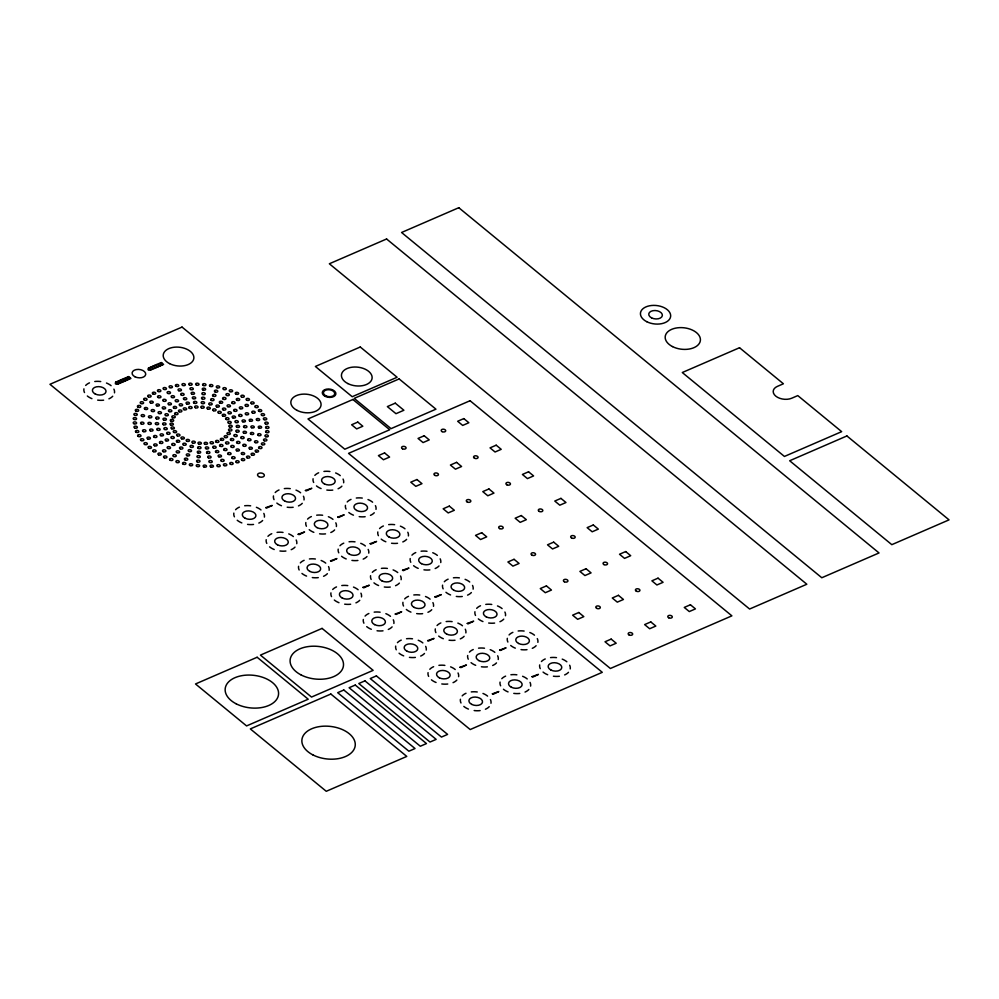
<?xml version="1.0" encoding="UTF-8"?>
<svg xmlns="http://www.w3.org/2000/svg" width="999" height="999" viewBox="0 0 999 999"><rect width="100%" height="100%" fill="white"/><g stroke="black" fill="none" stroke-linecap="round" stroke-linejoin="round"><path stroke-width="1.5" d="M116.234 383.878L116.583 381.793M117.969 384.078L118.481 380.969M119.868 383.254L120.38 380.157M121.766 382.43L122.278 379.333M123.664 381.606L124.176 378.509M125.549 380.781L126.074 377.684M127.447 379.97L127.972 376.86M129.346 379.145L129.645 377.397M148.901 369.842L149.251 367.757M150.574 370.067L163.599 364.423L161.314 362.537L148.277 368.181L148.027 369.73L150.574 370.067L151.149 366.933M152.535 369.218L153.047 366.121M154.433 368.394L154.945 365.297M156.319 367.57L156.843 364.473M158.217 366.745L158.741 363.648M160.115 365.934L160.639 362.824M162.013 365.11L162.313 363.361M112.725 396.241A15.41 9.403 6.3 0 1 108.916 398.826M103.621 400.187A15.41 9.403 6.3 0 1 97.665 400.124M91.933 398.651A15.41 9.403 6.3 0 1 87.313 395.991M84.503 392.545A15.41 9.403 6.3 0 1 83.928 388.848M85.677 385.439A15.41 9.403 6.3 0 1 89.485 382.867M94.78 381.506A15.41 9.403 6.3 0 1 100.737 381.556M106.468 383.029A15.41 9.403 6.3 0 1 111.089 385.689M113.898 389.135A15.41 9.403 6.3 0 1 114.473 392.844M341.883 486.163A15.41 9.403 6.3 0 1 338.074 488.748M332.779 490.109A15.41 9.403 6.3 0 1 326.823 490.047M321.091 488.573A15.41 9.403 6.3 0 1 316.471 485.914M313.661 482.467A15.41 9.403 6.3 0 1 313.087 478.771M314.835 475.374A15.41 9.403 6.3 0 1 318.644 472.789M323.938 471.428A15.41 9.403 6.3 0 1 329.895 471.491M335.627 472.952A15.41 9.403 6.3 0 1 340.247 475.624M343.057 479.058A15.41 9.403 6.3 0 1 343.631 482.767M374.25 512.762A15.41 9.403 6.3 0 1 370.442 515.347M365.147 516.708A15.41 9.403 6.3 0 1 359.19 516.645M353.459 515.172A15.41 9.403 6.3 0 1 348.838 512.512M346.029 509.065A15.41 9.403 6.3 0 1 345.454 505.357M347.202 501.96A15.41 9.403 6.3 0 1 351.024 499.388M356.306 498.026A15.41 9.403 6.3 0 1 362.275 498.076M367.994 499.55A15.41 9.403 6.3 0 1 372.615 502.21M375.424 505.656A15.41 9.403 6.3 0 1 375.999 509.365M406.618 539.36A15.41 9.403 6.3 0 1 402.809 541.933M397.527 543.294A15.41 9.403 6.3 0 1 391.558 543.244M385.839 541.77A15.41 9.403 6.3 0 1 381.218 539.11M378.396 535.664A15.41 9.403 6.3 0 1 377.822 531.955M379.583 528.558A15.41 9.403 6.3 0 1 383.391 525.973M388.673 524.612A15.41 9.403 6.3 0 1 394.642 524.675M400.362 526.148A15.41 9.403 6.3 0 1 404.982 528.808M407.804 532.255A15.41 9.403 6.3 0 1 408.379 535.951M438.998 565.946A15.41 9.403 6.3 0 1 435.177 568.531M429.895 569.892A15.41 9.403 6.3 0 1 423.938 569.83M418.206 568.369A15.41 9.403 6.3 0 1 413.586 565.696M410.776 562.262A15.41 9.403 6.3 0 1 410.202 558.553M411.95 555.157A15.41 9.403 6.3 0 1 415.759 552.572M421.054 551.211A15.41 9.403 6.3 0 1 427.01 551.273M432.742 552.734A15.41 9.403 6.3 0 1 437.362 555.407M440.172 558.841A15.41 9.403 6.3 0 1 440.746 562.549M471.366 592.544A15.41 9.403 6.3 0 1 467.557 595.129M462.262 596.49A15.41 9.403 6.3 0 1 456.306 596.428M450.574 594.954A15.41 9.403 6.3 0 1 445.954 592.295M443.144 588.848A15.41 9.403 6.3 0 1 442.569 585.152M444.318 581.743A15.41 9.403 6.3 0 1 448.126 579.17M453.421 577.809A15.41 9.403 6.3 0 1 459.378 577.859M465.109 579.333A15.41 9.403 6.3 0 1 469.73 581.992M472.539 585.439A15.41 9.403 6.3 0 1 473.114 589.148M503.733 619.143A15.41 9.403 6.3 0 1 499.925 621.715M494.63 623.076A15.41 9.403 6.3 0 1 488.673 623.026M482.942 621.553A15.41 9.403 6.3 0 1 478.321 618.893M475.512 615.446A15.41 9.403 6.3 0 1 474.937 611.738M476.698 608.341A15.41 9.403 6.3 0 1 480.507 605.756M485.789 604.395A15.41 9.403 6.3 0 1 491.758 604.457M497.477 605.931A15.41 9.403 6.3 0 1 502.097 608.591M504.907 612.037A15.41 9.403 6.3 0 1 505.482 615.734M536.101 645.729A15.41 9.403 6.3 0 1 532.292 648.314M527.01 649.675A15.41 9.403 6.3 0 1 521.041 649.612M515.322 648.151A15.41 9.403 6.3 0 1 510.701 645.479M507.879 642.045A15.41 9.403 6.3 0 1 507.317 638.336M509.065 634.939A15.41 9.403 6.3 0 1 512.874 632.355M518.156 630.993A15.41 9.403 6.3 0 1 524.125 631.056M529.845 632.517A15.41 9.403 6.3 0 1 534.477 635.189M537.287 638.623A15.41 9.403 6.3 0 1 537.862 642.332M568.481 672.327A15.41 9.403 6.3 0 1 564.66 674.912M559.378 676.273A15.41 9.403 6.3 0 1 553.421 676.211M547.689 674.737A15.41 9.403 6.3 0 1 543.069 672.077M540.259 668.631A15.41 9.403 6.3 0 1 539.685 664.934M541.433 661.525A15.41 9.403 6.3 0 1 545.242 658.953M550.536 657.592A15.41 9.403 6.3 0 1 556.493 657.642M562.225 659.115A15.41 9.403 6.3 0 1 566.845 661.775M569.655 665.222A15.41 9.403 6.3 0 1 570.229 668.93M528.846 689.497A15.41 9.403 6.3 0 1 525.037 692.07M519.755 693.443A15.41 9.403 6.3 0 1 513.786 693.381M508.066 691.907A15.41 9.403 6.3 0 1 503.446 689.248M500.636 685.801A15.41 9.403 6.3 0 1 500.062 682.092M501.81 678.696A15.41 9.403 6.3 0 1 505.619 676.123M510.901 674.75A15.41 9.403 6.3 0 1 516.87 674.812M522.602 676.286A15.41 9.403 6.3 0 1 527.222 678.945M530.032 682.392A15.41 9.403 6.3 0 1 530.606 686.101M496.478 662.899A15.41 9.403 6.3 0 1 492.669 665.484M487.387 666.845A15.41 9.403 6.3 0 1 481.418 666.783M475.686 665.309A15.41 9.403 6.3 0 1 471.066 662.649M468.256 659.203A15.41 9.403 6.3 0 1 467.682 655.506M469.443 652.097A15.41 9.403 6.3 0 1 473.251 649.525M478.533 648.164A15.41 9.403 6.3 0 1 484.503 648.214M490.222 649.687A15.41 9.403 6.3 0 1 494.842 652.347M497.652 655.794A15.41 9.403 6.3 0 1 498.226 659.502M464.11 636.313A15.41 9.403 6.3 0 1 460.302 638.885M455.007 640.247A15.41 9.403 6.3 0 1 449.051 640.197M443.319 638.723A15.41 9.403 6.3 0 1 438.698 636.063M435.889 632.617A15.41 9.403 6.3 0 1 435.314 628.908M437.062 625.511A15.41 9.403 6.3 0 1 440.871 622.926M446.166 621.565A15.41 9.403 6.3 0 1 452.122 621.628M457.854 623.101A15.41 9.403 6.3 0 1 462.475 625.761M465.284 629.208A15.41 9.403 6.3 0 1 465.859 632.904M431.743 609.715A15.41 9.403 6.3 0 1 427.934 612.287M422.639 613.661A15.41 9.403 6.3 0 1 416.683 613.598M410.951 612.125A15.41 9.403 6.3 0 1 406.331 609.465M403.521 606.018A15.41 9.403 6.3 0 1 402.947 602.31M404.695 598.913A15.41 9.403 6.3 0 1 408.504 596.341M413.798 594.967A15.41 9.403 6.3 0 1 419.755 595.029M425.487 596.503A15.41 9.403 6.3 0 1 430.107 599.163M432.917 602.609A15.41 9.403 6.3 0 1 433.491 606.318M399.363 583.116A15.41 9.403 6.3 0 1 395.554 585.701M390.272 587.062A15.41 9.403 6.3 0 1 384.303 587M378.584 585.526A15.41 9.403 6.3 0 1 373.963 582.867M371.153 579.42A15.41 9.403 6.3 0 1 370.579 575.724M372.327 572.315A15.41 9.403 6.3 0 1 376.136 569.742M381.418 568.381A15.41 9.403 6.3 0 1 387.387 568.431M393.107 569.905A15.41 9.403 6.3 0 1 397.739 572.564M400.549 576.011A15.41 9.403 6.3 0 1 401.123 579.72M366.995 556.53A15.41 9.403 6.3 0 1 363.186 559.103M357.904 560.464A15.41 9.403 6.3 0 1 351.935 560.414M346.203 558.941A15.41 9.403 6.3 0 1 341.583 556.281M338.773 552.834A15.41 9.403 6.3 0 1 338.199 549.125M339.96 545.729A15.41 9.403 6.3 0 1 343.768 543.144M349.051 541.783A15.41 9.403 6.3 0 1 355.02 541.845M360.739 543.319A15.41 9.403 6.3 0 1 365.359 545.978M368.169 549.425A15.41 9.403 6.3 0 1 368.743 553.121M334.628 529.932A15.41 9.403 6.3 0 1 330.819 532.504M325.524 533.878A15.41 9.403 6.3 0 1 319.568 533.816M313.836 532.342A15.41 9.403 6.3 0 1 309.215 529.682M306.406 526.236A15.41 9.403 6.3 0 1 305.831 522.527M307.58 519.13A15.41 9.403 6.3 0 1 311.388 516.558M316.683 515.184A15.41 9.403 6.3 0 1 322.64 515.247M328.371 516.72A15.41 9.403 6.3 0 1 332.992 519.38M335.801 522.827A15.41 9.403 6.3 0 1 336.376 526.535M302.26 503.334A15.41 9.403 6.3 0 1 298.451 505.919M293.157 507.28A15.41 9.403 6.3 0 1 287.2 507.217M281.468 505.744A15.41 9.403 6.3 0 1 276.848 503.084M274.038 499.637A15.41 9.403 6.3 0 1 273.464 495.941M275.212 492.532A15.41 9.403 6.3 0 1 279.021 489.96M284.315 488.598A15.41 9.403 6.3 0 1 290.272 488.648M296.004 490.122A15.41 9.403 6.3 0 1 300.624 492.782M303.434 496.228A15.41 9.403 6.3 0 1 304.008 499.937M262.625 520.504A15.41 9.403 6.3 0 1 258.816 523.076M253.534 524.45A15.41 9.403 6.3 0 1 247.565 524.388M241.845 522.914A15.41 9.403 6.3 0 1 237.225 520.254M234.415 516.808A15.41 9.403 6.3 0 1 233.841 513.099M235.589 509.702A15.41 9.403 6.3 0 1 239.398 507.13M244.68 505.756A15.41 9.403 6.3 0 1 250.649 505.819M256.381 507.292A15.41 9.403 6.3 0 1 261.001 509.952M263.811 513.399A15.41 9.403 6.3 0 1 264.385 517.107M295.005 547.102A15.41 9.403 6.3 0 1 291.196 549.675M285.901 551.036A15.41 9.403 6.3 0 1 279.945 550.986M274.213 549.512A15.41 9.403 6.3 0 1 269.593 546.853M266.783 543.406A15.41 9.403 6.3 0 1 266.209 539.697M267.957 536.301A15.41 9.403 6.3 0 1 271.765 533.716M277.06 532.355A15.41 9.403 6.3 0 1 283.017 532.417M288.748 533.891A15.41 9.403 6.3 0 1 293.369 536.55M296.179 539.997A15.41 9.403 6.3 0 1 296.753 543.693M327.372 573.688A15.41 9.403 6.3 0 1 323.564 576.273M318.269 577.634A15.41 9.403 6.3 0 1 312.312 577.572M306.581 576.098A15.41 9.403 6.3 0 1 301.96 573.438M299.151 569.992A15.41 9.403 6.3 0 1 298.576 566.296M300.324 562.887A15.41 9.403 6.3 0 1 304.133 560.314M309.428 558.953A15.41 9.403 6.3 0 1 315.384 559.003M321.116 560.476A15.41 9.403 6.3 0 1 325.736 563.136M328.546 566.583A15.41 9.403 6.3 0 1 329.121 570.292M359.74 600.287A15.41 9.403 6.3 0 1 355.931 602.859M350.649 604.233A15.41 9.403 6.3 0 1 344.68 604.17M338.961 602.697A15.41 9.403 6.3 0 1 334.328 600.037M331.518 596.59A15.41 9.403 6.3 0 1 330.944 592.882M332.704 589.485A15.41 9.403 6.3 0 1 336.513 586.913M341.795 585.539A15.41 9.403 6.3 0 1 347.764 585.601M353.484 587.075A15.41 9.403 6.3 0 1 358.104 589.735M360.926 593.181A15.41 9.403 6.3 0 1 361.488 596.89M392.108 626.885A15.41 9.403 6.3 0 1 388.299 629.457M383.017 630.819A15.41 9.403 6.3 0 1 377.048 630.769M371.328 629.295A15.41 9.403 6.3 0 1 366.708 626.635M363.898 623.189A15.41 9.403 6.3 0 1 363.324 619.48M365.072 616.083A15.41 9.403 6.3 0 1 368.881 613.498M374.175 612.137A15.41 9.403 6.3 0 1 380.132 612.2M385.864 613.673A15.41 9.403 6.3 0 1 390.484 616.333M393.294 619.78A15.41 9.403 6.3 0 1 393.868 623.476M424.488 653.471A15.41 9.403 6.3 0 1 420.679 656.056M415.384 657.417A15.41 9.403 6.3 0 1 409.428 657.354M403.696 655.881A15.41 9.403 6.3 0 1 399.076 653.221M396.266 649.775A15.41 9.403 6.3 0 1 395.691 646.078M397.44 642.669A15.41 9.403 6.3 0 1 401.248 640.097M406.543 638.736A15.41 9.403 6.3 0 1 412.5 638.798M418.231 640.259A15.41 9.403 6.3 0 1 422.852 642.919M425.661 646.365A15.41 9.403 6.3 0 1 426.236 650.074M456.855 680.069A15.41 9.403 6.3 0 1 453.047 682.654M447.752 684.015A15.41 9.403 6.3 0 1 441.795 683.953M436.063 682.479A15.41 9.403 6.3 0 1 431.443 679.819M428.633 676.373A15.41 9.403 6.3 0 1 428.059 672.664M429.807 669.268A15.41 9.403 6.3 0 1 433.628 666.695M438.911 665.334A15.41 9.403 6.3 0 1 444.867 665.384M450.599 666.857A15.41 9.403 6.3 0 1 455.219 669.517M458.029 672.964A15.41 9.403 6.3 0 1 458.603 676.673M489.223 706.668A15.41 9.403 6.3 0 1 485.414 709.24M480.132 710.601A15.41 9.403 6.3 0 1 474.163 710.551M468.444 709.078A15.41 9.403 6.3 0 1 463.823 706.418M461.001 702.971A15.41 9.403 6.3 0 1 460.427 699.263M462.187 695.866A15.41 9.403 6.3 0 1 465.996 693.281M471.278 691.92A15.41 9.403 6.3 0 1 477.247 691.982M482.967 693.456A15.41 9.403 6.3 0 1 487.587 696.116M490.409 699.562A15.41 9.403 6.3 0 1 490.971 703.259M265.796 507.667L266.683 508.041L272.215 505.457L265.821 507.592M298.164 534.265L299.063 534.64L304.57 531.992L298.177 534.24M305.419 490.509L306.318 490.871L311.838 488.286L305.444 490.434M330.532 560.864L331.431 561.226L336.925 558.566L330.544 560.839M337.787 517.095L338.686 517.47L344.193 514.822L337.799 517.07M362.912 587.449L363.798 587.824L369.33 585.239L362.949 587.35M370.167 543.693L371.054 544.068L376.573 541.446L370.179 543.643M395.279 614.048L396.166 614.422L401.685 611.775L395.292 613.998M402.535 570.292L403.421 570.654L408.953 568.069L402.572 570.192M427.647 640.646L428.546 641.008L434.066 638.423L427.659 640.596M434.902 596.878L435.801 597.252L441.308 594.605L434.915 596.828M460.015 667.232L460.914 667.607L466.433 664.997L460.015 667.232M467.27 623.476L468.169 623.851L473.663 621.178L467.282 623.426M492.395 693.83L493.281 694.205L498.801 691.558L492.395 693.806M499.65 650.074L500.536 650.436L506.056 647.827L499.65 650.074M532.017 676.66L532.904 677.035L538.424 674.387L532.017 676.635M115.609 382.217L115.36 383.766L117.907 384.103L130.931 378.459L128.646 376.573L115.609 382.217M182.03 327.073L49.95 384.29L470.192 729.545L602.285 672.327L182.03 327.073M386.588 238.986L329.345 263.773L749.6 609.028L806.83 584.24L386.588 238.986M458.791 207.705L401.561 232.492L821.802 577.747L879.033 552.947L458.791 207.705M360.277 347.003L315.372 366.458L352.197 396.715L397.103 377.26L360.277 347.003M399.125 378.921L354.208 398.376L391.046 428.633L435.951 409.178L399.125 378.921M352.884 399.488L307.979 418.956L344.805 449.213L389.71 429.757L352.884 399.488M395.267 403.159L387.35 406.593L395.979 413.686L403.896 410.252L395.267 403.159M357.792 422.09L351.623 424.762L356.668 428.896L362.824 426.236L357.792 422.09M470.054 400.724L348.539 453.371L610.377 668.493L731.892 615.846L470.054 400.724M384.578 452.934L378.409 455.606L383.441 459.74L389.61 457.067L384.578 452.934M424.2 435.764L418.032 438.436L423.064 442.569L429.233 439.897L424.2 435.764M463.823 418.593L457.654 421.266L462.687 425.412L468.856 422.739L463.823 418.593M416.945 479.532L410.776 482.192L415.809 486.338L421.978 483.666L416.945 479.532M456.568 462.362L450.399 465.034L455.444 469.168L461.6 466.496L456.568 462.362M496.191 445.192L490.034 447.864L495.067 451.998L501.223 449.325L496.191 445.192M739.522 347.727L682.28 372.527L784.427 456.443L841.67 431.655L797.789 395.604L791.745 398.214A11.414 6.968 6.3 0 1 775.748 396.116A11.414 6.968 6.3 0 1 777.359 386.401L783.403 383.778L739.522 347.727M449.313 506.118L443.144 508.791L448.189 512.924L454.345 510.264L449.313 506.118M488.936 488.961L482.779 491.62L487.812 495.766L493.968 493.094L488.936 488.961M528.558 471.79L522.402 474.463L527.435 478.596L533.603 475.924L528.558 471.79M481.68 532.717L475.524 535.389L480.556 539.522L486.725 536.85L481.68 532.717M521.303 515.546L515.147 518.219L520.179 522.352L526.348 519.68L521.303 515.546M560.938 498.376L554.77 501.048L559.802 505.194L565.971 502.522L560.938 498.376M322.078 628.396L260.439 655.107L311.513 697.065L373.151 670.354L322.078 628.396M257.143 657.255L195.504 683.965L246.578 725.923L308.216 699.213L257.143 657.255M514.06 559.315L507.892 561.987L512.924 566.121L519.093 563.448L514.06 559.315M553.683 542.145L547.514 544.817L552.547 548.951L558.716 546.278L553.683 542.145M593.306 524.975L587.137 527.647L592.182 531.78L598.339 529.108L593.306 524.975M846.902 435.951L789.672 460.751L891.82 544.667L949.05 519.867L846.902 435.951M546.428 585.901L540.259 588.573L545.292 592.707L551.46 590.047L546.428 585.901M586.051 568.743L579.882 571.403L584.927 575.549L591.083 572.877L586.051 568.743M625.674 551.573L619.517 554.245L624.55 558.379L630.706 555.706L625.674 551.573M330.844 694.03L250.324 728.908L326.261 791.295L406.78 756.418L330.844 694.03M343.818 690.022L337.662 692.682L408.866 751.198L415.035 748.526L343.818 690.022M355.269 685.052L349.101 687.724L420.317 746.241L426.486 743.568L355.269 685.052M364.947 680.856L358.791 683.528L430.007 742.032L436.163 739.372L364.947 680.856M376.398 675.898L370.242 678.571L441.458 737.075L447.614 734.402L376.398 675.898M578.796 612.499L572.627 615.172L577.672 619.305L583.828 616.633L578.796 612.499M618.418 595.329L612.262 598.001L617.295 602.135L623.451 599.475L618.418 595.329M658.041 578.159L651.885 580.831L656.917 584.977L663.086 582.305L658.041 578.159M611.163 639.098L605.007 641.77L610.039 645.903L616.208 643.231L611.163 639.098M650.786 621.927L644.63 624.6L649.662 628.733L655.831 626.061L650.786 621.927M690.421 604.757L684.253 607.429L689.285 611.563L695.454 608.891L690.421 604.757M301.186 674.987A26.823 16.371 6.3 0 0 343.381 666.208A26.823 16.371 6.3 0 0 305.819 646.99A26.823 16.371 6.3 0 0 301.186 674.987M236.239 703.845A26.823 16.371 6.3 0 0 278.446 695.067A26.823 16.371 6.3 0 0 240.884 675.848A26.823 16.371 6.3 0 0 236.239 703.845M312.937 754.919A26.823 16.371 6.3 0 0 355.144 746.141A26.823 16.371 6.3 0 0 317.582 726.935A26.823 16.371 6.3 0 0 312.937 754.919M169.568 363.611A15.41 9.403 6.3 0 0 193.806 358.579A15.41 9.403 6.3 0 0 172.228 347.54A15.41 9.403 6.3 0 0 169.568 363.611M134.915 376.748A6.843 4.183 6.3 0 0 145.692 374.513A6.843 4.183 6.3 0 0 136.101 369.605A6.843 4.183 6.3 0 0 134.915 376.748M95.217 393.968A6.843 4.183 6.3 0 0 105.994 391.733A6.843 4.183 6.3 0 0 96.404 386.825A6.843 4.183 6.3 0 0 95.217 393.968M179.133 411.725A1.711 1.036 6.3 0 0 181.868 411.226A1.711 1.036 6.3 0 0 179.545 409.952A1.711 1.036 6.3 0 0 179.133 411.725M175.374 414.46A1.711 1.036 6.3 0 0 178.022 413.848A1.711 1.036 6.3 0 0 175.587 412.662A1.711 1.036 6.3 0 0 175.374 414.46M172.59 417.644A1.711 1.036 6.3 0 0 175.25 417.045A1.711 1.036 6.3 0 0 172.815 415.846A1.711 1.036 6.3 0 0 172.59 417.644M171.016 421.191A1.711 1.036 6.3 0 0 173.676 420.604A1.711 1.036 6.3 0 0 171.254 419.405A1.711 1.036 6.3 0 0 171.016 421.191M170.717 424.95A1.711 1.036 6.3 0 0 173.376 424.363A1.711 1.036 6.3 0 0 170.966 423.164A1.711 1.036 6.3 0 0 170.717 424.95M171.691 428.758A1.711 1.036 6.3 0 0 174.363 428.184A1.711 1.036 6.3 0 0 171.965 426.973A1.711 1.036 6.3 0 0 171.691 428.758M173.926 432.43A1.711 1.036 6.3 0 0 176.598 431.868A1.711 1.036 6.3 0 0 174.201 430.656A1.711 1.036 6.3 0 0 173.926 432.43M177.298 435.826A1.711 1.036 6.3 0 0 179.97 435.277A1.711 1.036 6.3 0 0 177.585 434.053A1.711 1.036 6.3 0 0 177.298 435.826M181.656 438.798A1.711 1.036 6.3 0 0 184.353 438.249A1.711 1.036 6.3 0 0 181.968 437.013A1.711 1.036 6.3 0 0 181.656 438.798M186.838 441.196A1.711 1.036 6.3 0 0 189.523 440.659A1.711 1.036 6.3 0 0 187.15 439.423A1.711 1.036 6.3 0 0 186.838 441.196M192.582 442.932A1.711 1.036 6.3 0 0 195.292 442.395A1.711 1.036 6.3 0 0 192.919 441.158A1.711 1.036 6.3 0 0 192.582 442.932M198.664 443.931A1.711 1.036 6.3 0 0 201.373 443.406A1.711 1.036 6.3 0 0 199.013 442.157A1.711 1.036 6.3 0 0 198.664 443.931M204.807 444.13A1.711 1.036 6.3 0 0 207.53 443.618A1.711 1.036 6.3 0 0 205.182 442.357A1.711 1.036 6.3 0 0 204.807 444.13M210.752 443.544A1.711 1.036 6.3 0 0 213.461 443.032A1.711 1.036 6.3 0 0 211.126 441.77A1.711 1.036 6.3 0 0 210.752 443.544M216.221 442.182A1.711 1.036 6.3 0 0 218.943 441.683A1.711 1.036 6.3 0 0 216.608 440.422A1.711 1.036 6.3 0 0 216.221 442.182M220.979 440.109A1.711 1.036 6.3 0 0 223.714 439.622A1.711 1.036 6.3 0 0 221.391 438.349A1.711 1.036 6.3 0 0 220.979 440.109M224.925 437.475A1.711 1.036 6.3 0 0 227.572 436.863A1.711 1.036 6.3 0 0 225.137 435.689A1.711 1.036 6.3 0 0 224.925 437.475M227.697 434.278A1.711 1.036 6.3 0 0 230.344 433.678A1.711 1.036 6.3 0 0 227.922 432.492A1.711 1.036 6.3 0 0 227.697 434.278M229.258 430.719A1.711 1.036 6.3 0 0 231.918 430.132A1.711 1.036 6.3 0 0 229.495 428.933A1.711 1.036 6.3 0 0 229.258 430.719M229.545 426.96A1.711 1.036 6.3 0 0 232.218 426.373A1.711 1.036 6.3 0 0 229.795 425.174A1.711 1.036 6.3 0 0 229.545 426.96M228.546 423.151A1.711 1.036 6.3 0 0 231.219 422.577A1.711 1.036 6.3 0 0 228.821 421.366A1.711 1.036 6.3 0 0 228.546 423.151M226.311 419.468A1.711 1.036 6.3 0 0 228.996 418.893A1.711 1.036 6.3 0 0 226.598 417.682A1.711 1.036 6.3 0 0 226.311 419.468M222.927 416.059A1.711 1.036 6.3 0 0 225.612 415.497A1.711 1.036 6.3 0 0 223.227 414.273A1.711 1.036 6.3 0 0 222.927 416.059M218.544 413.087A1.711 1.036 6.3 0 0 221.241 412.537A1.711 1.036 6.3 0 0 218.856 411.313A1.711 1.036 6.3 0 0 218.544 413.087M213.361 410.676A1.711 1.036 6.3 0 0 216.059 410.139A1.711 1.036 6.3 0 0 213.686 408.903A1.711 1.036 6.3 0 0 213.361 410.676M207.592 408.928A1.711 1.036 6.3 0 0 210.29 408.404A1.711 1.036 6.3 0 0 207.929 407.155A1.711 1.036 6.3 0 0 207.592 408.928M201.498 407.929A1.711 1.036 6.3 0 0 204.208 407.405A1.711 1.036 6.3 0 0 201.848 406.156A1.711 1.036 6.3 0 0 201.498 407.929M195.342 407.717A1.711 1.036 6.3 0 0 198.052 407.205A1.711 1.036 6.3 0 0 195.704 405.956A1.711 1.036 6.3 0 0 195.342 407.717M189.398 408.304A1.711 1.036 6.3 0 0 192.108 407.792A1.711 1.036 6.3 0 0 189.773 406.531A1.711 1.036 6.3 0 0 189.398 408.304M183.916 409.652A1.711 1.036 6.3 0 0 186.638 409.153A1.711 1.036 6.3 0 0 184.303 407.892A1.711 1.036 6.3 0 0 183.916 409.652M190.609 389.51A1.711 1.036 6.3 0 0 193.319 388.998A1.711 1.036 6.3 0 0 190.971 387.749A1.711 1.036 6.3 0 0 190.609 389.51M163.724 389.323A1.711 1.036 6.3 0 0 166.446 388.823A1.711 1.036 6.3 0 0 164.111 387.562A1.711 1.036 6.3 0 0 163.724 389.323M179.87 405.594A1.711 1.036 6.3 0 0 182.592 405.094A1.711 1.036 6.3 0 0 180.27 403.821A1.711 1.036 6.3 0 0 179.87 405.594M175.836 401.523A1.711 1.036 6.3 0 0 178.559 401.024A1.711 1.036 6.3 0 0 176.224 399.762A1.711 1.036 6.3 0 0 175.836 401.523M171.791 397.452A1.711 1.036 6.3 0 0 174.513 396.953A1.711 1.036 6.3 0 0 172.19 395.691A1.711 1.036 6.3 0 0 171.791 397.452M167.757 393.394A1.711 1.036 6.3 0 0 170.479 392.894A1.711 1.036 6.3 0 0 168.144 391.62A1.711 1.036 6.3 0 0 167.757 393.394M169.768 387.612A1.711 1.036 6.3 0 0 172.44 387.05A1.711 1.036 6.3 0 0 170.042 385.839A1.711 1.036 6.3 0 0 169.768 387.612M176.049 386.276A1.711 1.036 6.3 0 0 178.759 385.776A1.711 1.036 6.3 0 0 176.423 384.515A1.711 1.036 6.3 0 0 176.049 386.276M186.726 403.896A1.711 1.036 6.3 0 0 189.448 403.396A1.711 1.036 6.3 0 0 187.1 402.135A1.711 1.036 6.3 0 0 186.726 403.896M184.053 399.488A1.711 1.036 6.3 0 0 186.776 398.988A1.711 1.036 6.3 0 0 184.428 397.727A1.711 1.036 6.3 0 0 184.053 399.488M181.381 395.092A1.711 1.036 6.3 0 0 184.103 394.58A1.711 1.036 6.3 0 0 181.768 393.319A1.711 1.036 6.3 0 0 181.381 395.092M178.721 390.684A1.711 1.036 6.3 0 0 181.431 390.172A1.711 1.036 6.3 0 0 179.096 388.911A1.711 1.036 6.3 0 0 178.721 390.684M182.692 385.427A1.711 1.036 6.3 0 0 185.364 384.852A1.711 1.036 6.3 0 0 182.954 383.641A1.711 1.036 6.3 0 0 182.692 385.427M189.423 384.965A1.711 1.036 6.3 0 0 192.133 384.453A1.711 1.036 6.3 0 0 189.785 383.191A1.711 1.036 6.3 0 0 189.423 384.965M194.156 403.171A1.711 1.036 6.3 0 0 196.865 402.659A1.711 1.036 6.3 0 0 194.518 401.398A1.711 1.036 6.3 0 0 194.156 403.171M192.969 398.613A1.711 1.036 6.3 0 0 195.692 398.102A1.711 1.036 6.3 0 0 193.344 396.853A1.711 1.036 6.3 0 0 192.969 398.613M191.796 394.068A1.711 1.036 6.3 0 0 194.505 393.556A1.711 1.036 6.3 0 0 192.158 392.295A1.711 1.036 6.3 0 0 191.796 394.068M196.378 385.002A1.711 1.036 6.3 0 0 199.038 384.415A1.711 1.036 6.3 0 0 196.628 383.216A1.711 1.036 6.3 0 0 196.378 385.002M203.272 385.439A1.711 1.036 6.3 0 0 205.981 384.915A1.711 1.036 6.3 0 0 203.621 383.666A1.711 1.036 6.3 0 0 203.272 385.439M201.848 403.434A1.711 1.036 6.3 0 0 204.558 402.909A1.711 1.036 6.3 0 0 202.198 401.66A1.711 1.036 6.3 0 0 201.848 403.434M202.21 398.938A1.711 1.036 6.3 0 0 204.92 398.414A1.711 1.036 6.3 0 0 202.56 397.165A1.711 1.036 6.3 0 0 202.21 398.938M202.56 394.443A1.711 1.036 6.3 0 0 205.27 393.918A1.711 1.036 6.3 0 0 202.909 392.669A1.711 1.036 6.3 0 0 202.56 394.443M202.909 389.935A1.711 1.036 6.3 0 0 205.619 389.41A1.711 1.036 6.3 0 0 203.272 388.161A1.711 1.036 6.3 0 0 202.909 389.935M210.227 386.376A1.711 1.036 6.3 0 0 212.887 385.776A1.711 1.036 6.3 0 0 210.464 384.578A1.711 1.036 6.3 0 0 210.227 386.376M216.97 387.687A1.711 1.036 6.3 0 0 219.68 387.15A1.711 1.036 6.3 0 0 217.307 385.914A1.711 1.036 6.3 0 0 216.97 387.687M209.465 404.682A1.711 1.036 6.3 0 0 212.175 404.145A1.711 1.036 6.3 0 0 209.802 402.909A1.711 1.036 6.3 0 0 209.465 404.682M211.351 400.437A1.711 1.036 6.3 0 0 214.048 399.9A1.711 1.036 6.3 0 0 211.688 398.663A1.711 1.036 6.3 0 0 211.351 400.437M213.224 396.178A1.711 1.036 6.3 0 0 215.921 395.654A1.711 1.036 6.3 0 0 213.561 394.405A1.711 1.036 6.3 0 0 213.224 396.178M215.097 391.933A1.711 1.036 6.3 0 0 217.794 391.396A1.711 1.036 6.3 0 0 215.434 390.159A1.711 1.036 6.3 0 0 215.097 391.933M223.639 389.473A1.711 1.036 6.3 0 0 226.286 388.873A1.711 1.036 6.3 0 0 223.863 387.674A1.711 1.036 6.3 0 0 223.639 389.473M229.945 391.596A1.711 1.036 6.3 0 0 232.63 391.059A1.711 1.036 6.3 0 0 230.257 389.822A1.711 1.036 6.3 0 0 229.945 391.596M216.671 406.868A1.711 1.036 6.3 0 0 219.368 406.318A1.711 1.036 6.3 0 0 216.995 405.082A1.711 1.036 6.3 0 0 216.671 406.868M219.992 403.047A1.711 1.036 6.3 0 0 222.69 402.51A1.711 1.036 6.3 0 0 220.317 401.273A1.711 1.036 6.3 0 0 219.992 403.047M223.301 399.238A1.711 1.036 6.3 0 0 225.999 398.688A1.711 1.036 6.3 0 0 223.626 397.452A1.711 1.036 6.3 0 0 223.301 399.238M226.623 395.417A1.711 1.036 6.3 0 0 229.32 394.88A1.711 1.036 6.3 0 0 226.948 393.643A1.711 1.036 6.3 0 0 226.623 395.417M236.014 394.155A1.711 1.036 6.3 0 0 238.661 393.556A1.711 1.036 6.3 0 0 236.226 392.37A1.711 1.036 6.3 0 0 236.014 394.155M241.596 397.015A1.711 1.036 6.3 0 0 244.293 396.466A1.711 1.036 6.3 0 0 241.908 395.242A1.711 1.036 6.3 0 0 241.596 397.015M223.152 409.877A1.711 1.036 6.3 0 0 225.849 409.328A1.711 1.036 6.3 0 0 223.464 408.091A1.711 1.036 6.3 0 0 223.152 409.877M227.772 406.655A1.711 1.036 6.3 0 0 230.457 406.106A1.711 1.036 6.3 0 0 228.072 404.882A1.711 1.036 6.3 0 0 227.772 406.655M232.38 403.446A1.711 1.036 6.3 0 0 235.065 402.897A1.711 1.036 6.3 0 0 232.692 401.673A1.711 1.036 6.3 0 0 232.38 403.446M236.988 400.237A1.711 1.036 6.3 0 0 239.685 399.687A1.711 1.036 6.3 0 0 237.3 398.451A1.711 1.036 6.3 0 0 236.988 400.237M246.728 400.187A1.711 1.036 6.3 0 0 249.463 399.7A1.711 1.036 6.3 0 0 247.14 398.426A1.711 1.036 6.3 0 0 246.728 400.187M251.448 403.696A1.711 1.036 6.3 0 0 254.133 403.146A1.711 1.036 6.3 0 0 251.748 401.923A1.711 1.036 6.3 0 0 251.448 403.696M228.634 413.586A1.711 1.036 6.3 0 0 231.318 413.024A1.711 1.036 6.3 0 0 228.933 411.8A1.711 1.036 6.3 0 0 228.634 413.586M234.34 411.113A1.711 1.036 6.3 0 0 237.025 410.552A1.711 1.036 6.3 0 0 234.628 409.34A1.711 1.036 6.3 0 0 234.34 411.113M240.047 408.641A1.711 1.036 6.3 0 0 242.732 408.091A1.711 1.036 6.3 0 0 240.334 406.868A1.711 1.036 6.3 0 0 240.047 408.641M245.742 406.168A1.711 1.036 6.3 0 0 248.426 405.619A1.711 1.036 6.3 0 0 246.041 404.395A1.711 1.036 6.3 0 0 245.742 406.168M255.507 407.405A1.711 1.036 6.3 0 0 258.229 406.905A1.711 1.036 6.3 0 0 255.906 405.631A1.711 1.036 6.3 0 0 255.507 407.405M259.053 411.351A1.711 1.036 6.3 0 0 261.738 410.789A1.711 1.036 6.3 0 0 259.34 409.578A1.711 1.036 6.3 0 0 259.053 411.351M232.854 417.844A1.711 1.036 6.3 0 0 235.539 417.27A1.711 1.036 6.3 0 0 233.142 416.059A1.711 1.036 6.3 0 0 232.854 417.844M239.41 416.221A1.711 1.036 6.3 0 0 242.083 415.646A1.711 1.036 6.3 0 0 239.685 414.435A1.711 1.036 6.3 0 0 239.41 416.221M245.954 414.597A1.711 1.036 6.3 0 0 248.639 414.036A1.711 1.036 6.3 0 0 246.241 412.812A1.711 1.036 6.3 0 0 245.954 414.597M252.51 412.974A1.711 1.036 6.3 0 0 255.182 412.412A1.711 1.036 6.3 0 0 252.784 411.188A1.711 1.036 6.3 0 0 252.51 412.974M261.863 415.422A1.711 1.036 6.3 0 0 264.573 414.91A1.711 1.036 6.3 0 0 262.238 413.648A1.711 1.036 6.3 0 0 261.863 415.422M264.086 419.642A1.711 1.036 6.3 0 0 266.758 419.068A1.711 1.036 6.3 0 0 264.348 417.857A1.711 1.036 6.3 0 0 264.086 419.642M235.652 422.452A1.711 1.036 6.3 0 0 238.324 421.878A1.711 1.036 6.3 0 0 235.926 420.666A1.711 1.036 6.3 0 0 235.652 422.452M242.769 421.753A1.711 1.036 6.3 0 0 245.442 421.178A1.711 1.036 6.3 0 0 243.032 419.967A1.711 1.036 6.3 0 0 242.769 421.753M249.875 421.041A1.711 1.036 6.3 0 0 252.547 420.467A1.711 1.036 6.3 0 0 250.137 419.268A1.711 1.036 6.3 0 0 249.875 421.041M256.98 420.342A1.711 1.036 6.3 0 0 259.653 419.767A1.711 1.036 6.3 0 0 257.243 418.556A1.711 1.036 6.3 0 0 256.98 420.342M265.509 423.888A1.711 1.036 6.3 0 0 268.219 423.376A1.711 1.036 6.3 0 0 265.871 422.127A1.711 1.036 6.3 0 0 265.509 423.888M266.321 428.209A1.711 1.036 6.3 0 0 268.981 427.634A1.711 1.036 6.3 0 0 266.571 426.423A1.711 1.036 6.3 0 0 266.321 428.209M236.9 427.21A1.711 1.036 6.3 0 0 239.573 426.623A1.711 1.036 6.3 0 0 237.15 425.424A1.711 1.036 6.3 0 0 236.9 427.21M244.256 427.46A1.711 1.036 6.3 0 0 246.928 426.873A1.711 1.036 6.3 0 0 244.505 425.674A1.711 1.036 6.3 0 0 244.256 427.46M251.611 427.709A1.711 1.036 6.3 0 0 254.27 427.122A1.711 1.036 6.3 0 0 251.86 425.924A1.711 1.036 6.3 0 0 251.611 427.709M258.966 427.959A1.711 1.036 6.3 0 0 261.626 427.385A1.711 1.036 6.3 0 0 259.216 426.173A1.711 1.036 6.3 0 0 258.966 427.959M266.296 432.455A1.711 1.036 6.3 0 0 269.006 431.93A1.711 1.036 6.3 0 0 266.658 430.681A1.711 1.036 6.3 0 0 266.296 432.455M265.659 436.675A1.711 1.036 6.3 0 0 268.319 436.088A1.711 1.036 6.3 0 0 265.896 434.89A1.711 1.036 6.3 0 0 265.659 436.675M236.538 431.918A1.711 1.036 6.3 0 0 239.198 431.318A1.711 1.036 6.3 0 0 236.775 430.132A1.711 1.036 6.3 0 0 236.538 431.918M243.818 433.104A1.711 1.036 6.3 0 0 246.478 432.517A1.711 1.036 6.3 0 0 244.056 431.318A1.711 1.036 6.3 0 0 243.818 433.104M251.099 434.303A1.711 1.036 6.3 0 0 253.758 433.703A1.711 1.036 6.3 0 0 251.336 432.505A1.711 1.036 6.3 0 0 251.099 434.303M258.379 435.489A1.711 1.036 6.3 0 0 261.039 434.902A1.711 1.036 6.3 0 0 258.616 433.703A1.711 1.036 6.3 0 0 258.379 435.489M264.198 440.734A1.711 1.036 6.3 0 0 266.895 440.197A1.711 1.036 6.3 0 0 264.535 438.961A1.711 1.036 6.3 0 0 264.198 440.734M262.138 444.68A1.711 1.036 6.3 0 0 264.785 444.08A1.711 1.036 6.3 0 0 262.362 442.894A1.711 1.036 6.3 0 0 262.138 444.68M234.578 436.363A1.711 1.036 6.3 0 0 237.238 435.764A1.711 1.036 6.3 0 0 234.802 434.565A1.711 1.036 6.3 0 0 234.578 436.363M241.471 438.436A1.711 1.036 6.3 0 0 244.131 437.837A1.711 1.036 6.3 0 0 241.696 436.65A1.711 1.036 6.3 0 0 241.471 438.436M248.364 440.522A1.711 1.036 6.3 0 0 251.011 439.922A1.711 1.036 6.3 0 0 248.589 438.736A1.711 1.036 6.3 0 0 248.364 440.522M255.245 442.594A1.711 1.036 6.3 0 0 257.904 441.995A1.711 1.036 6.3 0 0 255.469 440.809A1.711 1.036 6.3 0 0 255.245 442.594M259.29 448.364A1.711 1.036 6.3 0 0 261.988 447.827A1.711 1.036 6.3 0 0 259.615 446.59A1.711 1.036 6.3 0 0 259.29 448.364M255.906 451.86A1.711 1.036 6.3 0 0 258.554 451.248A1.711 1.036 6.3 0 0 256.119 450.074A1.711 1.036 6.3 0 0 255.906 451.86M231.119 440.347A1.711 1.036 6.3 0 0 233.778 439.747A1.711 1.036 6.3 0 0 231.331 438.561A1.711 1.036 6.3 0 0 231.119 440.347M237.325 443.231A1.711 1.036 6.3 0 0 239.972 442.619A1.711 1.036 6.3 0 0 237.525 441.433A1.711 1.036 6.3 0 0 237.325 443.231M243.519 446.103A1.711 1.036 6.3 0 0 246.166 445.504A1.711 1.036 6.3 0 0 243.731 444.318A1.711 1.036 6.3 0 0 243.519 446.103M249.713 448.988A1.711 1.036 6.3 0 0 252.36 448.376A1.711 1.036 6.3 0 0 249.925 447.19A1.711 1.036 6.3 0 0 249.713 448.988M251.798 455.02A1.711 1.036 6.3 0 0 254.495 454.47A1.711 1.036 6.3 0 0 252.11 453.246A1.711 1.036 6.3 0 0 251.798 455.02M247.14 457.854A1.711 1.036 6.3 0 0 249.862 457.367A1.711 1.036 6.3 0 0 247.54 456.093A1.711 1.036 6.3 0 0 247.14 457.854M226.211 443.668A1.711 1.036 6.3 0 0 228.946 443.169A1.711 1.036 6.3 0 0 226.623 441.895A1.711 1.036 6.3 0 0 226.211 443.668M231.443 447.215A1.711 1.036 6.3 0 0 234.178 446.715A1.711 1.036 6.3 0 0 231.855 445.442A1.711 1.036 6.3 0 0 231.443 447.215M236.676 450.761A1.711 1.036 6.3 0 0 239.398 450.274A1.711 1.036 6.3 0 0 237.075 449.001A1.711 1.036 6.3 0 0 236.676 450.761M241.908 454.308A1.711 1.036 6.3 0 0 244.63 453.821A1.711 1.036 6.3 0 0 242.307 452.547A1.711 1.036 6.3 0 0 241.908 454.308M242.045 460.402A1.711 1.036 6.3 0 0 244.73 459.84A1.711 1.036 6.3 0 0 242.345 458.616A1.711 1.036 6.3 0 0 242.045 460.402M236.413 462.512A1.711 1.036 6.3 0 0 239.136 462.013A1.711 1.036 6.3 0 0 236.8 460.751A1.711 1.036 6.3 0 0 236.413 462.512M220.255 446.253A1.711 1.036 6.3 0 0 222.977 445.754A1.711 1.036 6.3 0 0 220.654 444.48A1.711 1.036 6.3 0 0 220.255 446.253M224.3 450.312A1.711 1.036 6.3 0 0 227.023 449.812A1.711 1.036 6.3 0 0 224.688 448.551A1.711 1.036 6.3 0 0 224.3 450.312M228.334 454.383A1.711 1.036 6.3 0 0 231.056 453.883A1.711 1.036 6.3 0 0 228.721 452.609A1.711 1.036 6.3 0 0 228.334 454.383M232.367 458.454A1.711 1.036 6.3 0 0 235.09 457.942A1.711 1.036 6.3 0 0 232.767 456.68A1.711 1.036 6.3 0 0 232.367 458.454M230.469 464.273A1.711 1.036 6.3 0 0 233.142 463.711A1.711 1.036 6.3 0 0 230.744 462.5A1.711 1.036 6.3 0 0 230.469 464.273M224.088 465.571A1.711 1.036 6.3 0 0 226.81 465.059A1.711 1.036 6.3 0 0 224.475 463.798A1.711 1.036 6.3 0 0 224.088 465.571M213.411 447.952A1.711 1.036 6.3 0 0 216.134 447.44A1.711 1.036 6.3 0 0 213.798 446.178A1.711 1.036 6.3 0 0 213.411 447.952M216.084 452.347A1.711 1.036 6.3 0 0 218.806 451.848A1.711 1.036 6.3 0 0 216.471 450.586A1.711 1.036 6.3 0 0 216.084 452.347M218.756 456.755A1.711 1.036 6.3 0 0 221.478 456.256A1.711 1.036 6.3 0 0 219.131 454.995A1.711 1.036 6.3 0 0 218.756 456.755M221.428 461.163A1.711 1.036 6.3 0 0 224.138 460.651A1.711 1.036 6.3 0 0 221.803 459.39A1.711 1.036 6.3 0 0 221.428 461.163M217.557 466.471A1.711 1.036 6.3 0 0 220.23 465.896A1.711 1.036 6.3 0 0 217.819 464.697A1.711 1.036 6.3 0 0 217.557 466.471M210.727 466.895A1.711 1.036 6.3 0 0 213.436 466.371A1.711 1.036 6.3 0 0 211.089 465.122A1.711 1.036 6.3 0 0 210.727 466.895M205.994 448.688A1.711 1.036 6.3 0 0 208.704 448.164A1.711 1.036 6.3 0 0 206.356 446.915A1.711 1.036 6.3 0 0 205.994 448.688M207.18 453.234A1.711 1.036 6.3 0 0 209.89 452.722A1.711 1.036 6.3 0 0 207.542 451.461A1.711 1.036 6.3 0 0 207.18 453.234M208.366 457.792A1.711 1.036 6.3 0 0 211.076 457.267A1.711 1.036 6.3 0 0 208.729 456.019A1.711 1.036 6.3 0 0 208.366 457.792M209.54 462.337A1.711 1.036 6.3 0 0 212.263 461.825A1.711 1.036 6.3 0 0 209.915 460.564A1.711 1.036 6.3 0 0 209.54 462.337M203.883 466.908A1.711 1.036 6.3 0 0 206.556 466.321A1.711 1.036 6.3 0 0 204.133 465.122A1.711 1.036 6.3 0 0 203.883 466.908M196.903 466.421A1.711 1.036 6.3 0 0 199.6 465.896A1.711 1.036 6.3 0 0 197.253 464.647A1.711 1.036 6.3 0 0 196.903 466.421M198.314 448.426A1.711 1.036 6.3 0 0 201.024 447.902A1.711 1.036 6.3 0 0 198.664 446.653A1.711 1.036 6.3 0 0 198.314 448.426M197.964 452.922A1.711 1.036 6.3 0 0 200.662 452.397A1.711 1.036 6.3 0 0 198.314 451.148A1.711 1.036 6.3 0 0 197.964 452.922M197.602 457.417A1.711 1.036 6.3 0 0 200.312 456.893A1.711 1.036 6.3 0 0 197.952 455.656A1.711 1.036 6.3 0 0 197.602 457.417M197.253 461.925A1.711 1.036 6.3 0 0 199.962 461.401A1.711 1.036 6.3 0 0 197.602 460.152A1.711 1.036 6.3 0 0 197.253 461.925M190.047 465.546A1.711 1.036 6.3 0 0 192.707 464.947A1.711 1.036 6.3 0 0 190.285 463.761A1.711 1.036 6.3 0 0 190.047 465.546M183.204 464.185A1.711 1.036 6.3 0 0 185.914 463.648A1.711 1.036 6.3 0 0 183.541 462.412A1.711 1.036 6.3 0 0 183.204 464.185M190.709 447.177A1.711 1.036 6.3 0 0 193.406 446.653A1.711 1.036 6.3 0 0 191.046 445.404A1.711 1.036 6.3 0 0 190.709 447.177M188.836 451.436A1.711 1.036 6.3 0 0 191.533 450.899A1.711 1.036 6.3 0 0 189.173 449.662A1.711 1.036 6.3 0 0 188.836 451.436M186.963 455.681A1.711 1.036 6.3 0 0 189.66 455.144A1.711 1.036 6.3 0 0 187.3 453.908A1.711 1.036 6.3 0 0 186.963 455.681M185.077 459.927A1.711 1.036 6.3 0 0 187.787 459.403A1.711 1.036 6.3 0 0 185.414 458.154A1.711 1.036 6.3 0 0 185.077 459.927M176.648 462.45A1.711 1.036 6.3 0 0 179.308 461.85A1.711 1.036 6.3 0 0 176.873 460.664A1.711 1.036 6.3 0 0 176.648 462.45M170.255 460.277A1.711 1.036 6.3 0 0 172.952 459.727A1.711 1.036 6.3 0 0 170.579 458.491A1.711 1.036 6.3 0 0 170.255 460.277M183.516 445.017A1.711 1.036 6.3 0 0 186.214 444.468A1.711 1.036 6.3 0 0 183.841 443.231A1.711 1.036 6.3 0 0 183.516 445.017M180.207 448.826A1.711 1.036 6.3 0 0 182.892 448.289A1.711 1.036 6.3 0 0 180.519 447.053A1.711 1.036 6.3 0 0 180.207 448.826M176.885 452.647A1.711 1.036 6.3 0 0 179.583 452.097A1.711 1.036 6.3 0 0 177.21 450.861A1.711 1.036 6.3 0 0 176.885 452.647M173.564 456.456A1.711 1.036 6.3 0 0 176.261 455.919A1.711 1.036 6.3 0 0 173.888 454.682A1.711 1.036 6.3 0 0 173.564 456.456M164.286 457.767A1.711 1.036 6.3 0 0 166.933 457.155A1.711 1.036 6.3 0 0 164.498 455.981A1.711 1.036 6.3 0 0 164.286 457.767M158.604 454.857A1.711 1.036 6.3 0 0 161.289 454.308A1.711 1.036 6.3 0 0 158.916 453.084A1.711 1.036 6.3 0 0 158.604 454.857M177.048 442.008A1.711 1.036 6.3 0 0 179.733 441.458A1.711 1.036 6.3 0 0 177.36 440.234A1.711 1.036 6.3 0 0 177.048 442.008M172.44 445.217A1.711 1.036 6.3 0 0 175.125 444.667A1.711 1.036 6.3 0 0 172.752 443.444A1.711 1.036 6.3 0 0 172.44 445.217M167.832 448.439A1.711 1.036 6.3 0 0 170.517 447.889A1.711 1.036 6.3 0 0 168.132 446.653A1.711 1.036 6.3 0 0 167.832 448.439M163.212 451.648A1.711 1.036 6.3 0 0 165.909 451.098A1.711 1.036 6.3 0 0 163.524 449.875A1.711 1.036 6.3 0 0 163.212 451.648M153.384 451.635A1.711 1.036 6.3 0 0 156.106 451.148A1.711 1.036 6.3 0 0 153.784 449.875A1.711 1.036 6.3 0 0 153.384 451.635M148.764 448.189A1.711 1.036 6.3 0 0 151.448 447.627A1.711 1.036 6.3 0 0 149.063 446.403A1.711 1.036 6.3 0 0 148.764 448.189M171.591 438.299A1.711 1.036 6.3 0 0 174.276 437.749A1.711 1.036 6.3 0 0 171.878 436.526A1.711 1.036 6.3 0 0 171.591 438.299M165.884 440.771A1.711 1.036 6.3 0 0 168.569 440.209A1.711 1.036 6.3 0 0 166.184 438.998A1.711 1.036 6.3 0 0 165.884 440.771M160.177 443.244A1.711 1.036 6.3 0 0 162.862 442.682A1.711 1.036 6.3 0 0 160.477 441.458A1.711 1.036 6.3 0 0 160.177 443.244M154.47 445.716A1.711 1.036 6.3 0 0 157.155 445.154A1.711 1.036 6.3 0 0 154.77 443.931A1.711 1.036 6.3 0 0 154.47 445.716M144.618 444.443A1.711 1.036 6.3 0 0 147.34 443.943A1.711 1.036 6.3 0 0 145.017 442.669A1.711 1.036 6.3 0 0 144.618 444.443M141.171 440.547A1.711 1.036 6.3 0 0 143.856 439.972A1.711 1.036 6.3 0 0 141.458 438.761A1.711 1.036 6.3 0 0 141.171 440.547M167.37 434.053A1.711 1.036 6.3 0 0 170.055 433.491A1.711 1.036 6.3 0 0 167.657 432.267A1.711 1.036 6.3 0 0 167.37 434.053M160.827 435.676A1.711 1.036 6.3 0 0 163.499 435.114A1.711 1.036 6.3 0 0 161.101 433.891A1.711 1.036 6.3 0 0 160.827 435.676M154.271 437.3A1.711 1.036 6.3 0 0 156.955 436.725A1.711 1.036 6.3 0 0 154.558 435.514A1.711 1.036 6.3 0 0 154.271 437.3M147.727 438.923A1.711 1.036 6.3 0 0 150.399 438.349A1.711 1.036 6.3 0 0 148.002 437.137A1.711 1.036 6.3 0 0 147.727 438.923M138.287 436.426A1.711 1.036 6.3 0 0 140.996 435.926A1.711 1.036 6.3 0 0 138.661 434.665A1.711 1.036 6.3 0 0 138.287 436.426M136.164 432.255A1.711 1.036 6.3 0 0 138.836 431.68A1.711 1.036 6.3 0 0 136.426 430.469A1.711 1.036 6.3 0 0 136.164 432.255M164.585 429.458A1.711 1.036 6.3 0 0 167.258 428.883A1.711 1.036 6.3 0 0 164.86 427.672A1.711 1.036 6.3 0 0 164.585 429.458M157.48 430.157A1.711 1.036 6.3 0 0 160.152 429.582A1.711 1.036 6.3 0 0 157.755 428.371A1.711 1.036 6.3 0 0 157.48 430.157M150.374 430.856A1.711 1.036 6.3 0 0 153.047 430.282A1.711 1.036 6.3 0 0 150.637 429.071A1.711 1.036 6.3 0 0 150.374 430.856M143.269 431.556A1.711 1.036 6.3 0 0 145.941 430.981A1.711 1.036 6.3 0 0 143.531 429.77A1.711 1.036 6.3 0 0 143.269 431.556M134.64 427.959A1.711 1.036 6.3 0 0 137.35 427.447A1.711 1.036 6.3 0 0 135.002 426.186A1.711 1.036 6.3 0 0 134.64 427.959M133.941 423.701A1.711 1.036 6.3 0 0 136.613 423.114A1.711 1.036 6.3 0 0 134.191 421.915A1.711 1.036 6.3 0 0 133.941 423.701M163.361 424.7A1.711 1.036 6.3 0 0 166.021 424.113A1.711 1.036 6.3 0 0 163.611 422.914A1.711 1.036 6.3 0 0 163.361 424.7M156.006 424.45A1.711 1.036 6.3 0 0 158.666 423.863A1.711 1.036 6.3 0 0 156.256 422.664A1.711 1.036 6.3 0 0 156.006 424.45M148.651 424.2A1.711 1.036 6.3 0 0 151.311 423.613A1.711 1.036 6.3 0 0 148.901 422.415A1.711 1.036 6.3 0 0 148.651 424.2M141.296 423.951A1.711 1.036 6.3 0 0 143.968 423.364A1.711 1.036 6.3 0 0 141.546 422.165A1.711 1.036 6.3 0 0 141.296 423.951M133.866 419.405A1.711 1.036 6.3 0 0 136.576 418.881A1.711 1.036 6.3 0 0 134.216 417.632A1.711 1.036 6.3 0 0 133.866 419.405M134.615 415.234A1.711 1.036 6.3 0 0 137.275 414.647A1.711 1.036 6.3 0 0 134.853 413.449A1.711 1.036 6.3 0 0 134.615 415.234M163.736 420.005A1.711 1.036 6.3 0 0 166.396 419.405A1.711 1.036 6.3 0 0 163.973 418.206A1.711 1.036 6.3 0 0 163.736 420.005M156.456 418.806A1.711 1.036 6.3 0 0 159.116 418.219A1.711 1.036 6.3 0 0 156.693 417.02A1.711 1.036 6.3 0 0 156.456 418.806M149.176 417.619A1.711 1.036 6.3 0 0 151.836 417.02A1.711 1.036 6.3 0 0 149.413 415.834A1.711 1.036 6.3 0 0 149.176 417.619M141.895 416.421A1.711 1.036 6.3 0 0 144.555 415.834A1.711 1.036 6.3 0 0 142.133 414.635A1.711 1.036 6.3 0 0 141.895 416.421M135.976 411.126A1.711 1.036 6.3 0 0 138.686 410.601A1.711 1.036 6.3 0 0 136.314 409.353A1.711 1.036 6.3 0 0 135.976 411.126M138.149 407.242A1.711 1.036 6.3 0 0 140.809 406.643A1.711 1.036 6.3 0 0 138.374 405.457A1.711 1.036 6.3 0 0 138.149 407.242M165.697 415.559A1.711 1.036 6.3 0 0 168.356 414.96A1.711 1.036 6.3 0 0 165.921 413.773A1.711 1.036 6.3 0 0 165.697 415.559M158.816 413.486A1.711 1.036 6.3 0 0 161.463 412.887A1.711 1.036 6.3 0 0 159.041 411.688A1.711 1.036 6.3 0 0 158.816 413.486M151.923 411.401A1.711 1.036 6.3 0 0 154.583 410.801A1.711 1.036 6.3 0 0 152.148 409.615A1.711 1.036 6.3 0 0 151.923 411.401M145.042 409.315A1.711 1.036 6.3 0 0 147.69 408.716A1.711 1.036 6.3 0 0 145.267 407.53A1.711 1.036 6.3 0 0 145.042 409.315M140.896 403.509A1.711 1.036 6.3 0 0 143.594 402.959A1.711 1.036 6.3 0 0 141.221 401.735A1.711 1.036 6.3 0 0 140.896 403.509M144.393 400.062A1.711 1.036 6.3 0 0 147.04 399.463A1.711 1.036 6.3 0 0 144.605 398.276A1.711 1.036 6.3 0 0 144.393 400.062M169.181 411.576A1.711 1.036 6.3 0 0 171.828 410.964A1.711 1.036 6.3 0 0 169.38 409.79A1.711 1.036 6.3 0 0 169.181 411.576M162.974 408.703A1.711 1.036 6.3 0 0 165.634 408.091A1.711 1.036 6.3 0 0 163.187 406.905A1.711 1.036 6.3 0 0 162.974 408.703M156.781 405.819A1.711 1.036 6.3 0 0 159.428 405.219A1.711 1.036 6.3 0 0 156.993 404.033A1.711 1.036 6.3 0 0 156.781 405.819M150.587 402.947A1.711 1.036 6.3 0 0 153.234 402.335A1.711 1.036 6.3 0 0 150.799 401.148A1.711 1.036 6.3 0 0 150.587 402.947M148.401 396.865A1.711 1.036 6.3 0 0 151.099 396.316A1.711 1.036 6.3 0 0 148.714 395.08A1.711 1.036 6.3 0 0 148.401 396.865M152.984 393.968A1.711 1.036 6.3 0 0 155.707 393.481A1.711 1.036 6.3 0 0 153.384 392.207A1.711 1.036 6.3 0 0 152.984 393.968M173.901 408.166A1.711 1.036 6.3 0 0 176.636 407.679A1.711 1.036 6.3 0 0 174.313 406.406A1.711 1.036 6.3 0 0 173.901 408.166M168.669 404.62A1.711 1.036 6.3 0 0 171.403 404.133A1.711 1.036 6.3 0 0 169.081 402.859A1.711 1.036 6.3 0 0 168.669 404.62M163.436 401.074A1.711 1.036 6.3 0 0 166.171 400.574A1.711 1.036 6.3 0 0 163.848 399.313A1.711 1.036 6.3 0 0 163.436 401.074M158.204 397.527A1.711 1.036 6.3 0 0 160.939 397.028A1.711 1.036 6.3 0 0 158.616 395.754A1.711 1.036 6.3 0 0 158.204 397.527M158.167 391.483A1.711 1.036 6.3 0 0 160.851 390.934A1.711 1.036 6.3 0 0 158.466 389.71A1.711 1.036 6.3 0 0 158.167 391.483M471.715 704.395A6.843 4.183 6.3 0 0 482.492 702.147A6.843 4.183 6.3 0 0 472.902 697.252A6.843 4.183 6.3 0 0 471.715 704.395M439.348 677.797A6.843 4.183 6.3 0 0 450.124 675.561A6.843 4.183 6.3 0 0 440.534 670.654A6.843 4.183 6.3 0 0 439.348 677.797M406.98 651.198A6.843 4.183 6.3 0 0 417.757 648.963A6.843 4.183 6.3 0 0 408.166 644.055A6.843 4.183 6.3 0 0 406.98 651.198M374.6 624.612A6.843 4.183 6.3 0 0 385.377 622.365A6.843 4.183 6.3 0 0 375.786 617.469A6.843 4.183 6.3 0 0 374.6 624.612M342.232 598.014A6.843 4.183 6.3 0 0 353.009 595.779A6.843 4.183 6.3 0 0 343.419 590.871A6.843 4.183 6.3 0 0 342.232 598.014M309.865 571.416A6.843 4.183 6.3 0 0 320.642 569.18A6.843 4.183 6.3 0 0 311.051 564.273A6.843 4.183 6.3 0 0 309.865 571.416M277.497 544.83A6.843 4.183 6.3 0 0 288.261 542.582A6.843 4.183 6.3 0 0 278.684 537.674A6.843 4.183 6.3 0 0 277.497 544.83M245.117 518.231A6.843 4.183 6.3 0 0 255.894 515.996A6.843 4.183 6.3 0 0 246.303 511.088A6.843 4.183 6.3 0 0 245.117 518.231M284.752 501.061A6.843 4.183 6.3 0 0 295.517 498.826A6.843 4.183 6.3 0 0 285.926 493.918A6.843 4.183 6.3 0 0 284.752 501.061M317.12 527.659A6.843 4.183 6.3 0 0 327.897 525.424A6.843 4.183 6.3 0 0 318.306 520.516A6.843 4.183 6.3 0 0 317.12 527.659M349.488 554.258A6.843 4.183 6.3 0 0 360.264 552.01A6.843 4.183 6.3 0 0 350.674 547.102A6.843 4.183 6.3 0 0 349.488 554.258M381.855 580.844A6.843 4.183 6.3 0 0 392.632 578.608A6.843 4.183 6.3 0 0 383.042 573.701A6.843 4.183 6.3 0 0 381.855 580.844M414.235 607.442A6.843 4.183 6.3 0 0 425 605.207A6.843 4.183 6.3 0 0 415.422 600.299A6.843 4.183 6.3 0 0 414.235 607.442M446.603 634.04A6.843 4.183 6.3 0 0 457.38 631.793A6.843 4.183 6.3 0 0 447.789 626.885A6.843 4.183 6.3 0 0 446.603 634.04M478.971 660.626A6.843 4.183 6.3 0 0 489.747 658.391A6.843 4.183 6.3 0 0 480.157 653.483A6.843 4.183 6.3 0 0 478.971 660.626M511.338 687.225A6.843 4.183 6.3 0 0 522.115 684.989A6.843 4.183 6.3 0 0 512.524 680.082A6.843 4.183 6.3 0 0 511.338 687.225M550.973 670.054A6.843 4.183 6.3 0 0 561.738 667.819A6.843 4.183 6.3 0 0 552.147 662.911A6.843 4.183 6.3 0 0 550.973 670.054M518.593 643.468A6.843 4.183 6.3 0 0 529.37 641.221A6.843 4.183 6.3 0 0 519.78 636.313A6.843 4.183 6.3 0 0 518.593 643.468M486.226 616.87A6.843 4.183 6.3 0 0 497.002 614.635A6.843 4.183 6.3 0 0 487.412 609.727A6.843 4.183 6.3 0 0 486.226 616.87M453.858 590.272A6.843 4.183 6.3 0 0 464.635 588.036A6.843 4.183 6.3 0 0 455.044 583.129A6.843 4.183 6.3 0 0 453.858 590.272M421.491 563.686A6.843 4.183 6.3 0 0 432.255 561.438A6.843 4.183 6.3 0 0 422.664 556.53A6.843 4.183 6.3 0 0 421.491 563.686M389.111 537.087A6.843 4.183 6.3 0 0 399.887 534.84A6.843 4.183 6.3 0 0 390.297 529.945A6.843 4.183 6.3 0 0 389.111 537.087M356.743 510.489A6.843 4.183 6.3 0 0 367.52 508.254A6.843 4.183 6.3 0 0 357.929 503.346A6.843 4.183 6.3 0 0 356.743 510.489M324.375 483.891A6.843 4.183 6.3 0 0 335.152 481.655A6.843 4.183 6.3 0 0 325.562 476.748A6.843 4.183 6.3 0 0 324.375 483.891M258.941 476.66A3.422 2.085 6.3 0 0 264.335 475.549A3.422 2.085 6.3 0 0 259.54 473.089A3.422 2.085 6.3 0 0 258.941 476.66M347.814 383.554A15.41 9.403 6.3 0 0 372.053 378.509A15.41 9.403 6.3 0 0 350.474 367.47A15.41 9.403 6.3 0 0 347.814 383.554M325.761 395.804A5.694 3.472 6.3 0 0 334.727 393.943A5.694 3.472 6.3 0 0 326.748 389.86A5.694 3.472 6.3 0 0 325.761 395.804M325.1 396.328A6.843 4.183 6.3 0 0 335.864 394.081A6.843 4.183 6.3 0 0 326.273 389.185A6.843 4.183 6.3 0 0 325.1 396.328M442.12 431.63A2.285 1.399 6.3 0 0 445.704 430.881A2.285 1.399 6.3 0 0 442.507 429.245A2.285 1.399 6.3 0 0 442.12 431.63M474.488 458.229A2.285 1.399 6.3 0 0 478.084 457.48A2.285 1.399 6.3 0 0 474.887 455.844A2.285 1.399 6.3 0 0 474.488 458.229M506.855 484.815A2.285 1.399 6.3 0 0 510.452 484.065A2.285 1.399 6.3 0 0 507.255 482.43A2.285 1.399 6.3 0 0 506.855 484.815M539.223 511.413A2.285 1.399 6.3 0 0 542.819 510.664A2.285 1.399 6.3 0 0 539.622 509.028A2.285 1.399 6.3 0 0 539.223 511.413M571.603 538.011A2.285 1.399 6.3 0 0 575.187 537.262A2.285 1.399 6.3 0 0 571.99 535.626A2.285 1.399 6.3 0 0 571.603 538.011M603.97 564.597A2.285 1.399 6.3 0 0 607.567 563.848A2.285 1.399 6.3 0 0 604.37 562.225A2.285 1.399 6.3 0 0 603.97 564.597M636.338 591.196A2.285 1.399 6.3 0 0 639.934 590.446A2.285 1.399 6.3 0 0 636.738 588.811A2.285 1.399 6.3 0 0 636.338 591.196M668.706 617.794A2.285 1.399 6.3 0 0 672.302 617.045A2.285 1.399 6.3 0 0 669.105 615.409A2.285 1.399 6.3 0 0 668.706 617.794M402.497 448.801A2.285 1.399 6.3 0 0 406.081 448.052A2.285 1.399 6.3 0 0 402.884 446.416A2.285 1.399 6.3 0 0 402.497 448.801M434.865 475.387A2.285 1.399 6.3 0 0 438.449 474.65A2.285 1.399 6.3 0 0 435.252 473.014A2.285 1.399 6.3 0 0 434.865 475.387M467.232 501.985A2.285 1.399 6.3 0 0 470.829 501.236A2.285 1.399 6.3 0 0 467.632 499.6A2.285 1.399 6.3 0 0 467.232 501.985M499.6 528.583A2.285 1.399 6.3 0 0 503.196 527.834A2.285 1.399 6.3 0 0 499.999 526.198A2.285 1.399 6.3 0 0 499.6 528.583M531.98 555.169A2.285 1.399 6.3 0 0 535.564 554.433A2.285 1.399 6.3 0 0 532.367 552.797A2.285 1.399 6.3 0 0 531.98 555.169M564.348 581.768A2.285 1.399 6.3 0 0 567.932 581.018A2.285 1.399 6.3 0 0 564.735 579.383A2.285 1.399 6.3 0 0 564.348 581.768M596.715 608.366A2.285 1.399 6.3 0 0 600.312 607.617A2.285 1.399 6.3 0 0 597.115 605.981A2.285 1.399 6.3 0 0 596.715 608.366M629.083 634.952A2.285 1.399 6.3 0 0 632.679 634.215A2.285 1.399 6.3 0 0 629.482 632.579A2.285 1.399 6.3 0 0 629.083 634.952M297.115 410.402A15.185 9.266 6.3 0 0 321.004 405.432A15.185 9.266 6.3 0 0 299.737 394.555A15.185 9.266 6.3 0 0 297.115 410.402M672.502 346.591A17.695 10.789 6.3 0 0 700.336 340.809A17.695 10.789 6.3 0 0 675.561 328.134A17.695 10.789 6.3 0 0 672.502 346.591M646.715 321.678A15.185 9.266 6.3 0 0 670.604 316.708A15.185 9.266 6.3 0 0 649.338 305.831A15.185 9.266 6.3 0 0 646.715 321.678M651.56 317.869A6.843 4.183 6.3 0 0 662.337 315.634A6.843 4.183 6.3 0 0 652.747 310.726A6.843 4.183 6.3 0 0 651.56 317.869"/></g></svg>
